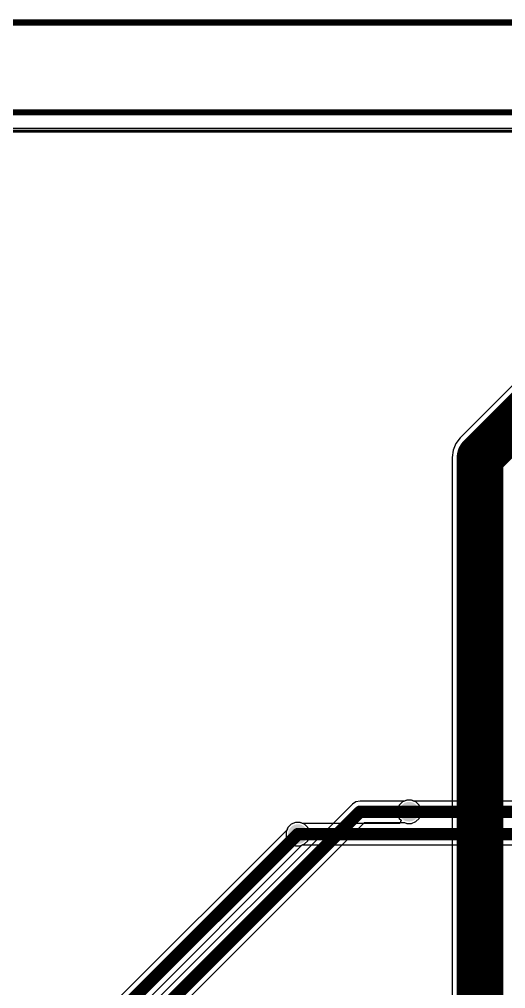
# Model space of a CAD drawing. Header units: millimetres. Extents: x -0.16 to 4.85, y -0.01 to 3.83.
# Drawn here: x 1.103 to 1.885, y 2.25 to 3.811 of the extents above; entities that cross this region are included whole.
import ezdxf

# ---------------------------------------------------------------- set-up
doc = ezdxf.new("R2010")
doc.units = ezdxf.units.MM
doc.header["$MEASUREMENT"] = 0
for name, color, linetype in [('BottomLayer', 5, 'Continuous'), ('BottomSolder', 6, 'Continuous'), ('Mechanical1', 6, 'Continuous'), ('Mechanical2', 216, 'Continuous'), ('TopLayer', 1, 'Continuous'), ('TopOverlay', 2, 'Continuous'), ('TopSolder', 216, 'Continuous'), ('ViaHoleLayer', 16, 'Continuous')]:
    doc.layers.add(name, color=color, linetype=linetype)

# ---------------------------------------------------------------- blocks, each defined once
blk = doc.blocks.new('PE3817_M_12V_0V_12V_15')
at = {"layer": 'TopOverlay', "const_width": 0.005}
blk.add_lwpolyline([(-0.6811, 0.8071), (0.6811, 0.8071)], dxfattribs=at)

msp = doc.modelspace()

# ---------------------------------------------------------------- hatches: boundary and pattern name
at = {"layer": 'BottomLayer'}
h = msp.add_hatch(color=5, dxfattribs=at)
edge = h.paths.add_edge_path()
edge.add_arc((1.73, 2.535), 0.0118, 0, 360)
h = msp.add_hatch(color=5, dxfattribs=at)
edge = h.paths.add_edge_path()
edge.add_arc((1.551, 2.499), 0.0118, 0, 360)
at = {"layer": 'BottomSolder'}
h = msp.add_hatch(color=6, dxfattribs=at)
edge = h.paths.add_edge_path()
edge.add_arc((1.73, 2.535), 0.0158, 0, 360)
h = msp.add_hatch(color=6, dxfattribs=at)
edge = h.paths.add_edge_path()
edge.add_arc((1.551, 2.499), 0.0158, 0, 360)
at = {"layer": 'TopLayer'}
h = msp.add_hatch(color=1, dxfattribs=at)
edge = h.paths.add_edge_path()
edge.add_arc((1.73, 2.535), 0.0118, 0, 360)
h = msp.add_hatch(color=1, dxfattribs=at)
edge = h.paths.add_edge_path()
edge.add_arc((1.551, 2.499), 0.0118, 0, 360)
at = {"layer": 'TopSolder'}
h = msp.add_hatch(color=216, dxfattribs=at)
edge = h.paths.add_edge_path()
edge.add_arc((1.73, 2.535), 0.0158, 0, 360)
h = msp.add_hatch(color=216, dxfattribs=at)
edge = h.paths.add_edge_path()
edge.add_arc((1.551, 2.499), 0.0158, 0, 360)
at = {"layer": 'ViaHoleLayer'}
h = msp.add_hatch(color=16, dxfattribs=at)
edge = h.paths.add_edge_path()
edge.add_arc((1.73, 2.535), 0.00591, 0, 360)
h = msp.add_hatch(color=16, dxfattribs=at)
edge = h.paths.add_edge_path()
edge.add_arc((1.551, 2.499), 0.00591, 0, 360)

# ---------------------------------------------------------------- linework, layer by layer
at = {"layer": 'BottomLayer'}
for p, q in [((0.6039, 3.636), (4.823, 3.636)), ((1.9112, 3.2363), (1.8123, 3.1373)), ((1.8123, 3.1373), (1.8051, 3.128)), ((1.8051, 3.128), (1.8006, 3.1172)), ((1.8006, 3.1172), (1.7991, 3.1056)), ((1.7991, 3.1056), (1.7991, 1.6566)), ((1.6387, 2.5473), (1.2877, 2.1963)), ((1.6444, 2.551), (1.6387, 2.5473)), ((1.651, 2.5523), (1.6444, 2.551)), ((1.7227, 2.5523), (1.651, 2.5523)), ((1.651, 2.5523), (1.651, 2.5523)), ((1.7263, 2.5538), (1.7227, 2.5523)), ((1.7337, 2.5538), (1.7263, 2.5538)), ((1.7407, 2.5509), (1.7337, 2.5538)), ((1.7459, 2.5457), (1.7407, 2.5509)), ((1.7488, 2.5387), (1.7459, 2.5457)), ((1.7459, 2.5243), (1.7488, 2.5313)), ((1.7488, 2.5313), (1.7488, 2.5387)), ((1.3173, 2.1768), (1.6582, 2.5177)), ((1.5403, 2.5149), (1.5351, 2.5097)), ((1.5473, 2.5178), (1.5403, 2.5149)), ((1.5547, 2.5178), (1.5473, 2.5178)), ((1.5617, 2.5149), (1.5547, 2.5178)), ((1.5669, 2.5097), (1.5617, 2.5149)), ((1.6582, 2.5177), (1.7227, 2.5177)), ((1.7227, 2.5177), (1.7263, 2.5162)), ((1.7263, 2.5162), (1.7337, 2.5162)), ((1.7337, 2.5162), (1.7407, 2.5191)), ((1.7407, 2.5191), (1.7459, 2.5243)), ((1.5336, 2.5061), (1.2527, 2.2253)), ((1.5351, 2.5097), (1.5336, 2.5061)), ((1.5698, 2.5027), (1.5669, 2.5097)), ((1.5698, 2.4953), (1.5698, 2.5027)), ((1.5581, 2.4816), (1.5617, 2.4831)), ((1.5617, 2.4831), (1.5669, 2.4883)), ((1.5669, 2.4883), (1.5698, 2.4953)), ((1.2823, 2.2058), (1.5581, 2.4816))]:
    msp.add_line(p, q, dxfattribs=at)
for points, const_width in [([(1.844, 3.1056), (1.9561, 3.2177)], 0.075), ([(1.844, 0.3272), (1.844, 3.1056)], 0.075), ([(1.3, 2.184), (1.651, 2.535)], 0.02), ([(1.651, 2.535), (1.73, 2.535)], 0.02), ([(1.265, 2.213), (1.551, 2.499)], 0.02)]:
    msp.add_lwpolyline(points, dxfattribs=dict(at, const_width=const_width))
for points, const_width in [([(1.8253, 3.1056, 1), (1.8627, 3.1056, 1)], 0.0375), ([(1.8253, 3.1056, 1), (1.8627, 3.1056, 1)], 0.0375), ([(1.646, 2.535, 1), (1.656, 2.535, 1)], 0.01), ([(1.646, 2.535, 1), (1.656, 2.535, 1)], 0.01), ([(1.725, 2.535, 1), (1.735, 2.535, 1)], 0.01), ([(1.546, 2.499, 1), (1.556, 2.499, 1)], 0.01)]:
    msp.add_lwpolyline(points, format="xyb", close=True, dxfattribs=dict(at, const_width=const_width))
at = {"layer": 'Mechanical1', "const_width": 0.01}
msp.add_lwpolyline([(0, 3.806), (2.0944, 3.806)], dxfattribs=at)
at = {"layer": 'Mechanical2', "const_width": 0.01}
msp.add_lwpolyline([(0, 3.6614), (4.8425, 3.6614)], dxfattribs=at)
at = {"layer": 'TopLayer'}
for p, q in [((0.2771, 3.636), (2.5464, 3.636)), ((1.7141, 2.5457), (1.7112, 2.5387)), ((1.7193, 2.5509), (1.7141, 2.5457)), ((1.7263, 2.5538), (1.7193, 2.5509)), ((1.7337, 2.5538), (1.7263, 2.5538)), ((1.7373, 2.5523), (1.7337, 2.5538)), ((3.325, 2.5523), (1.7373, 2.5523)), ((1.7112, 2.5387), (1.7112, 2.5313)), ((1.7112, 2.5313), (1.7141, 2.5243)), ((1.5403, 2.5149), (1.5351, 2.5097)), ((1.5473, 2.5178), (1.5403, 2.5149)), ((1.5547, 2.5178), (1.5473, 2.5178)), ((1.5583, 2.5163), (1.5547, 2.5178)), ((1.715, 2.5163), (1.5583, 2.5163)), ((1.7141, 2.5243), (1.7171, 2.5213)), ((1.7171, 2.5213), (1.715, 2.5163)), ((1.5351, 2.5097), (1.5322, 2.5027)), ((1.5322, 2.5027), (1.5322, 2.4953)), ((1.5322, 2.4953), (1.5351, 2.4883)), ((1.5351, 2.4883), (1.5403, 2.4831)), ((1.5403, 2.4831), (1.5473, 2.4802)), ((1.5473, 2.4802), (1.5547, 2.4802)), ((1.5547, 2.4802), (1.5583, 2.4817)), ((1.5583, 2.4817), (3.2958, 2.4817))]:
    msp.add_line(p, q, dxfattribs=at)
at = {"layer": 'TopLayer', "const_width": 0.02}
for points in [[(1.73, 2.535), (3.325, 2.535)], [(1.551, 2.499), (3.303, 2.499)]]:
    msp.add_lwpolyline(points, dxfattribs=at)
at = {"layer": 'TopLayer', "const_width": 0.01}
for points in [[(1.725, 2.535, 1), (1.735, 2.535, 1)], [(1.546, 2.499, 1), (1.556, 2.499, 1)]]:
    msp.add_lwpolyline(points, format="xyb", close=True, dxfattribs=at)

# ---------------------------------------------------------------- block references
msp.add_blockref('PE3817_M_12V_0V_12V_15', (1.464, 2.824))

doc.saveas('drawing.dxf')
